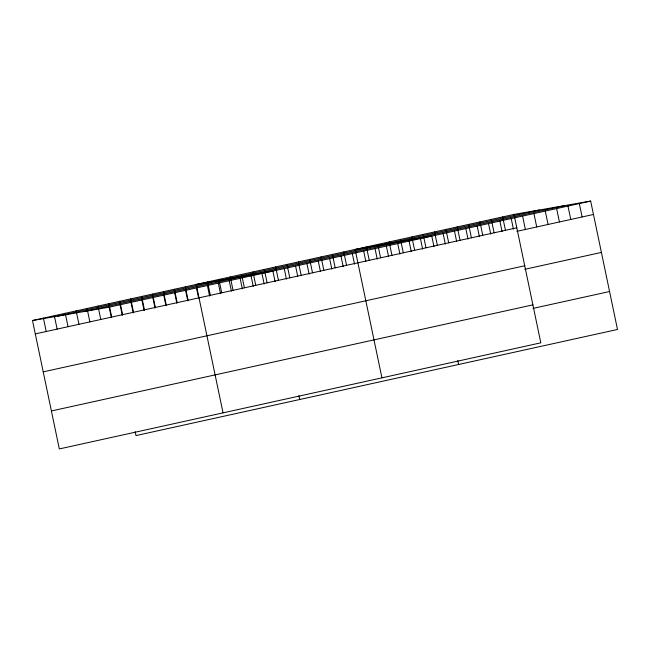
<?xml version="1.0" encoding="UTF-8"?>
<svg xmlns="http://www.w3.org/2000/svg" width="650" height="650" viewBox="0 0 650 650"><rect width="100%" height="100%" fill="white"/><g stroke="black" fill="none" stroke-linecap="round" stroke-linejoin="round"><path stroke-width="0.97" d="M514.004 214.411L540.824 342.826L59.329 448.931L32.5 320.523L514.004 214.411L590.671 201.069L617.5 329.477L135.996 435.589L135.184 431.689M57.801 316.119L539.305 210.015M83.874 311.577L565.37 205.473M32.5 320.523L109.176 307.174L590.671 201.069M35.295 333.913L516.799 227.801M516.864 231.343L593.474 214.459M43.225 371.865L524.729 265.761M524.794 269.303L601.404 252.419M51.399 410.971L532.894 304.866M532.959 308.409L609.57 291.525M579.321 203.572L582.124 216.962M567.978 206.074L570.773 219.464M556.628 208.577L559.423 221.967M545.277 211.071L548.072 224.469M533.926 213.574L536.721 226.964M522.576 216.076L525.371 229.466M511.225 218.579L513.427 229.101M502.653 216.913L505.448 230.303M499.874 221.081L502.076 231.603M491.302 219.416L494.098 232.806M488.524 223.584L490.726 234.097M479.952 221.918L482.747 235.308M477.181 226.078L479.375 236.6M468.601 224.421L471.396 237.811M465.831 228.581L468.024 239.102M457.251 226.923L460.054 240.313M454.48 231.083L456.674 241.605M445.9 229.418L448.703 242.807M443.129 233.586L445.323 244.107M434.558 231.92L437.352 245.31M433.981 246.61L431.779 236.088L355.103 249.429L381.932 377.837M457.795 360.604L458.608 364.496M423.207 234.422L426.002 247.812M420.428 238.591L422.63 249.104M411.856 236.925L414.651 250.315M409.077 241.085L411.279 251.607M400.506 239.428L403.301 252.818M397.727 243.588L399.929 254.109M389.155 241.93L391.95 255.32M386.376 246.09L388.578 256.612M377.804 244.424L380.599 257.814M375.034 248.592L377.227 259.114M366.454 246.927L369.257 260.317M363.683 251.095L365.877 261.617M352.332 253.597L354.526 264.111M343.752 251.932L346.556 265.322M340.982 256.092L343.176 266.614M332.41 254.434L335.205 267.824M329.631 258.594L331.833 269.116M321.059 256.929L323.854 270.327M318.281 261.097L320.483 271.619M309.709 259.431L312.504 272.821M306.93 263.599L309.132 274.121M298.358 261.934L301.153 275.324M295.579 266.102L297.781 276.624M287.007 264.436L289.803 277.826M284.237 268.596L286.431 279.118M275.657 266.939L278.452 280.329M275.08 281.621L272.886 271.099L196.211 284.448L223.039 412.856M298.894 395.614L299.707 399.506M264.306 269.441L267.109 282.831M261.966 273.504L264.168 284.026M252.956 271.936L255.759 285.326M251.054 275.909L253.256 286.431M241.613 274.438L244.408 287.828M240.143 278.314L242.336 288.836M230.262 276.941L233.057 290.331M229.231 280.719L231.424 291.241M218.912 279.443L221.707 292.833M218.311 283.124L220.512 293.646M207.561 281.946L210.356 295.336M207.399 285.529L209.601 296.051M196.487 287.934L198.681 298.456M185.299 286.853L188.094 300.243M185.575 290.339L187.769 300.861M174.379 289.258L177.182 302.648M174.655 292.744L176.857 303.266M163.467 291.663L166.262 305.053M163.743 295.149L165.937 305.671M152.555 294.068L155.35 307.458M152.831 297.554L155.025 308.076M141.643 296.473L144.438 309.863M141.911 299.959L144.113 310.481M130.723 298.878L133.526 312.268M130.999 302.364L133.201 312.886M119.811 301.283L122.606 314.673M120.088 304.769L122.281 315.291M108.899 303.688L111.694 317.078M109.176 307.174L111.369 317.696M97.987 306.093L100.782 319.483M87.067 308.498L89.871 321.888M76.156 310.903L78.951 324.293M65.244 313.308L68.039 326.698M54.332 315.713L57.127 329.103M43.412 318.118L46.215 331.508"/></g></svg>
